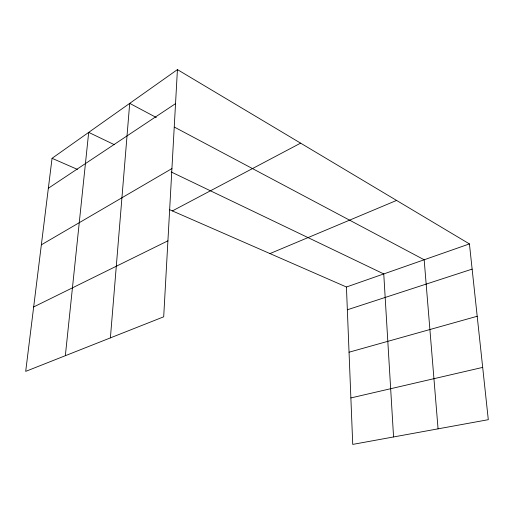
<?xml version="1.0" encoding="UTF-8"?>
<svg xmlns="http://www.w3.org/2000/svg" width="514" height="514" viewBox="0 0 514 514"><rect width="100%" height="100%" fill="white"/><g stroke="black" fill="none" stroke-linecap="round" stroke-linejoin="round"><path stroke-width="0.77" d="M177.426 69.602L163.696 316.81L25.7 371.371L52.055 158.306L177.426 69.602L469.43 243.919L488.3 419.687L352.732 444.398L346.436 287.011L169.498 209.654M110.394 337.884L129.701 103.365L156.301 117.5M65.349 355.694L88.691 132.387L114.365 144.704M48.355 188.252L175.531 103.642M41.358 244.818L171.927 168.573M172.389 210.913L300.613 143.143M33.667 306.948L167.917 240.828M269.972 253.575L396.577 200.428M346.436 287.011L469.43 243.919M347.348 309.781L472.135 269.118M349.045 352.212L477.198 316.271M350.876 397.939L482.685 367.394M52.055 158.306L77.447 169.408M171.181 171.959L383.759 273.93L393.563 436.958M174.503 127.164L424.166 259.776L438.063 428.843"/></g></svg>
